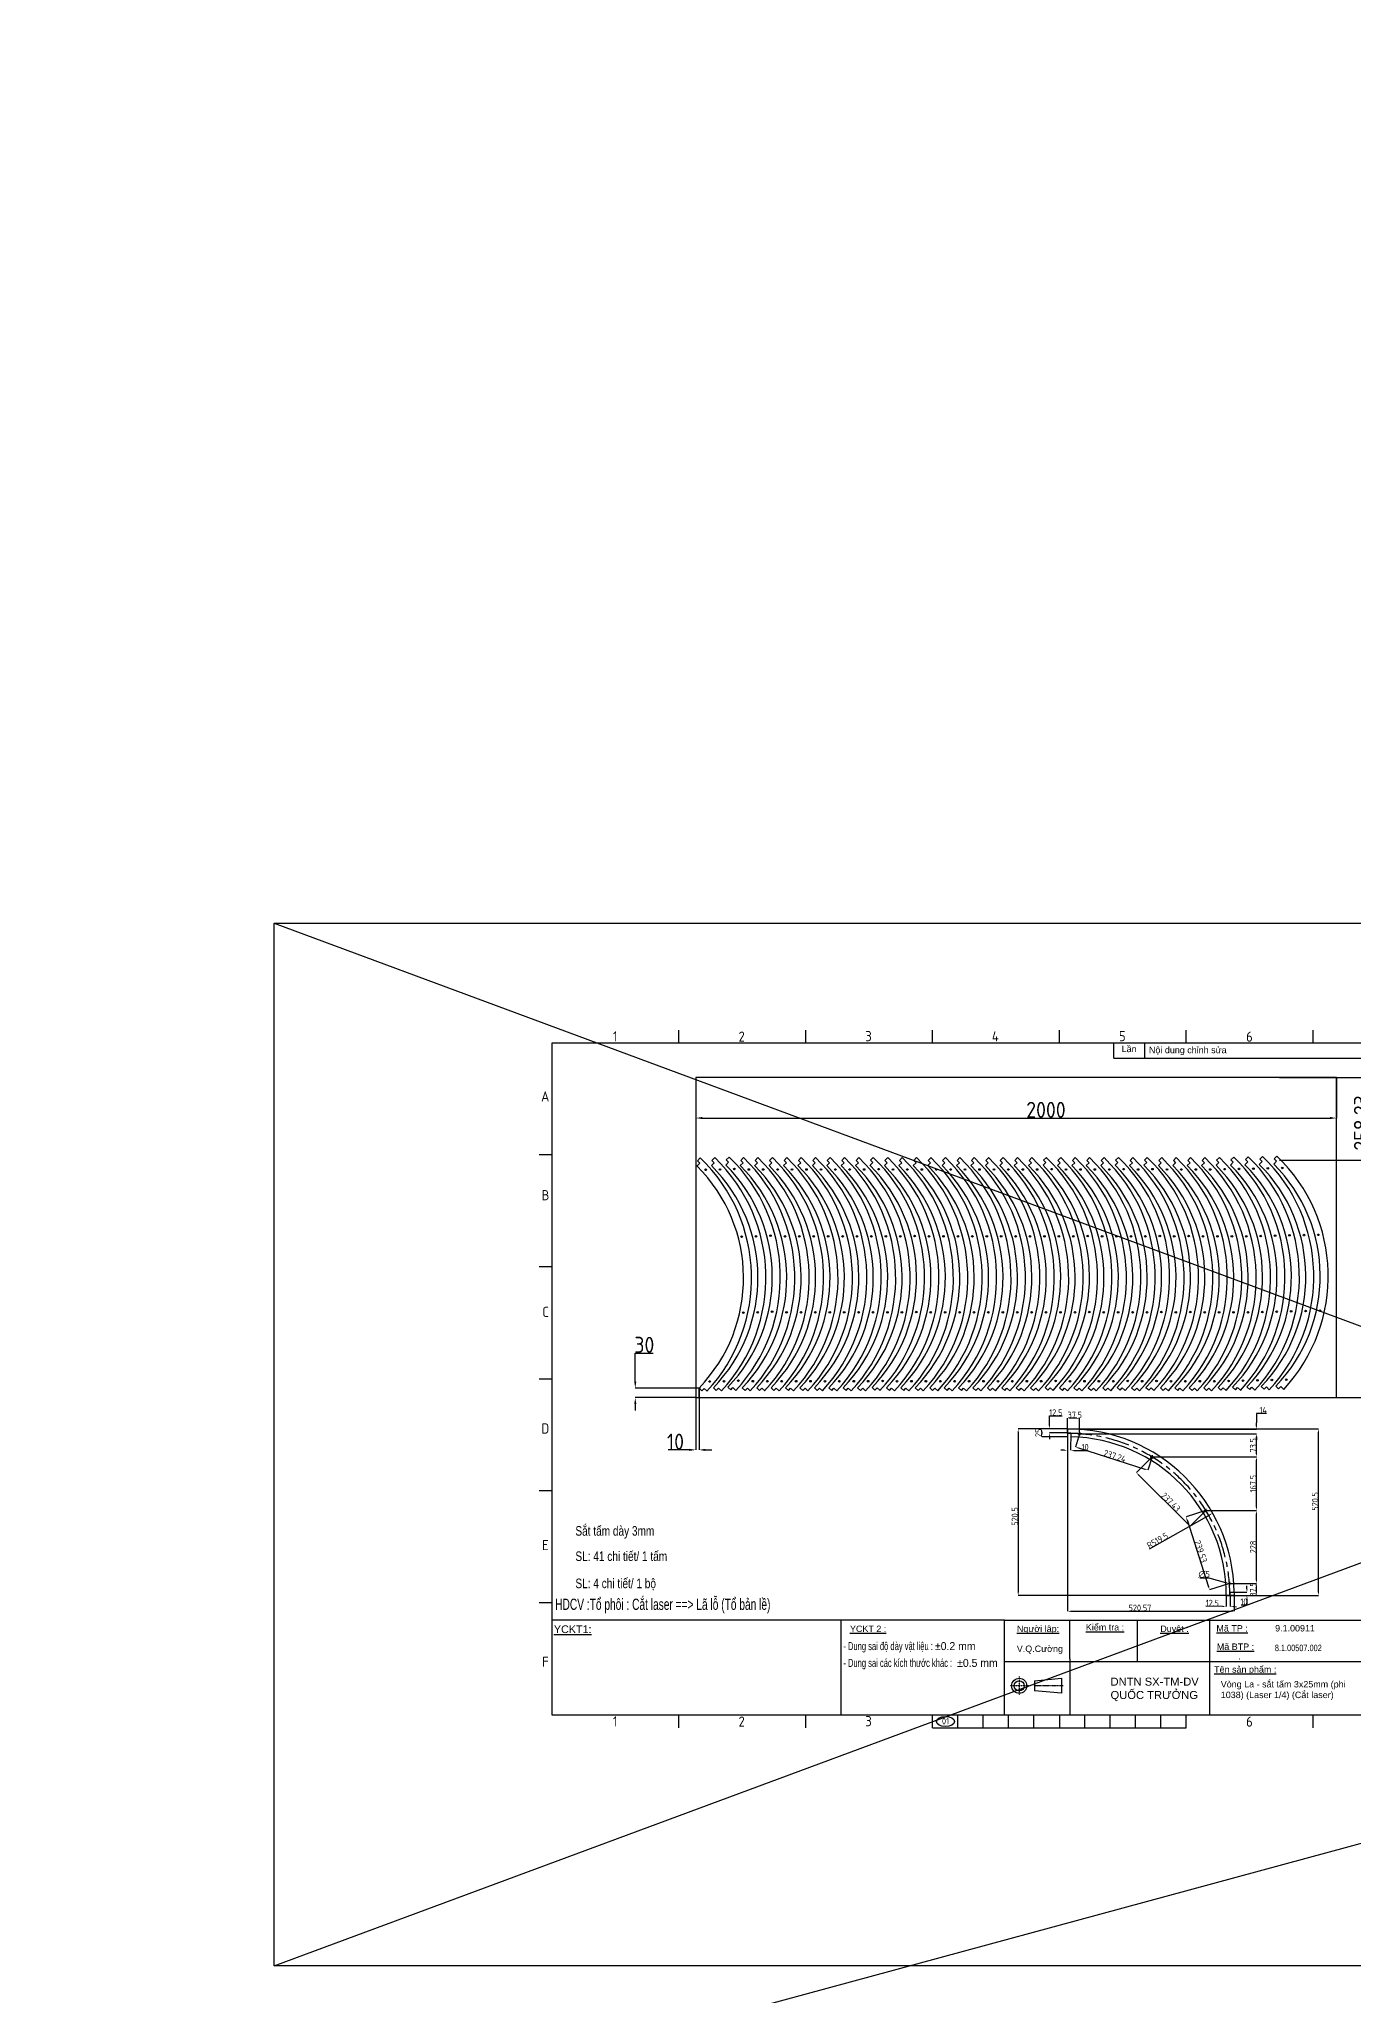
# Model space of a CAD drawing. Header units: millimetres. Extents: x -205945 to -46279, y 28253 to 108078.
# Drawn here: x -126208 to -122104, y 31522 to 37634 of the extents above; entities that cross this region are included whole.
import ezdxf

# ---------------------------------------------------------------- set-up
doc = ezdxf.new("R2010")
doc.units = ezdxf.units.MM
doc.header["$PDMODE"] = 2
for name, pattern in [('CENTER', [2, 1.25, -0.25, 0.25, -0.25]), ('CENTERX2', [4, 2.5, -0.5, 0.5, -0.5]), ('CONTPVMNIL', [0])]:
    doc.linetypes.add(name, pattern=pattern)
doc.layers.get('0').update_dxf_attribs({"linetype": 'CONTPVMNIL'})
doc.layers.get('DEFPOINTS').update_dxf_attribs({"color": 6})
for name, color, linetype in [('CENTER', 1, 'CENTERX2'), ('FRAME050', 6, 'Continuous'), ('MAIN', 7, 'Continuous')]:
    doc.layers.add(name, color=color, linetype=linetype)
doc.styles.add('ISOCP', font='isocp')
doc.styles.add('SLDTEXTSTYLE3', font='TXT', dxfattribs={"width": 0.65, "bigfont": 'bigfont'})
doc.styles.get("Standard").update_dxf_attribs({"font": 'isocp.shx'})
doc.styles.add('style1', font='arial.ttf', dxfattribs={"width": 0.75})
doc.dimstyles.new('Dim20$0', dxfattribs={"dimtxt": 20, "dimasz": 10, "dimexe": 0, "dimexo": 0, "dimgap": 0.6, "dimtad": 1, "dimtoh": 1, "dimdsep": 46, "dimtxsty": 'ISOCP', "dimcen": 0, "dimclrd": 3, "dimclre": 3, "dimclrt": 7, "dimadec": 3, "dimazin": 2, "dimtp": 0.05, "dimtm": 0.05, "dimtfac": 0.7, "dimtofl": 0, "dimtmove": 0, "dimatfit": 3, "dimfxl": 0, "dimtolj": 1, "dimarcsym": 0})
doc.dimstyles.new('Dim20$3', dxfattribs={"dimtxt": 20, "dimasz": 10, "dimexe": 0, "dimexo": 0, "dimgap": 0.6, "dimtad": 1, "dimtoh": 1, "dimdsep": 46, "dimtxsty": 'ISOCP', "dimcen": 0, "dimclrd": 3, "dimclre": 3, "dimclrt": 7, "dimadec": 3, "dimazin": 2, "dimtp": 0.05, "dimtm": 0.05, "dimtfac": 0.7, "dimtofl": 0, "dimtmove": 0, "dimatfit": 3, "dimfxl": 0, "dimtolj": 1, "dimarcsym": 0})
doc.dimstyles.new('Dim20$4', dxfattribs={"dimtxt": 20, "dimasz": 10, "dimexe": 0, "dimexo": 0, "dimgap": 0.6, "dimtad": 1, "dimtoh": 1, "dimdsep": 46, "dimtxsty": 'ISOCP', "dimcen": 0, "dimclrd": 3, "dimclre": 3, "dimclrt": 7, "dimadec": 3, "dimazin": 2, "dimtp": 0.05, "dimtm": 0.05, "dimtfac": 0.7, "dimtofl": 0, "dimtmove": 0, "dimatfit": 3, "dimfxl": 0, "dimtolj": 1, "dimarcsym": 0})

# ---------------------------------------------------------------- blocks, each defined once
blk = doc.blocks.new('ẢERHAEEH')
at = {"layer": 'FRAME050'}
for p, q in [((-261.36, 213.96), (-261.36, 217.92)), ((-221.76, 213.96), (-221.76, 217.92)), ((-182.16, 213.96), (-182.16, 217.92)), ((-142.56, 213.96), (-142.56, 217.92)), ((-102.96, 213.96), (-102.96, 217.92)), ((-63.36, 213.96), (-63.36, 217.92)), ((-23.76, 213.96), (-23.76, 217.92)), ((-300.96, 178.96), (-304.92, 178.96)), ((0, 178.96), (-3.96, 178.96)), ((-300.96, 143.96), (-304.92, 143.96)), ((0, 143.96), (-3.96, 143.96)), ((-304.92, 108.96), (-300.96, 108.96)), ((-3.96, 108.96), (0, 108.96)), ((-300.96, 73.96), (-304.92, 73.96)), ((0, 73.96), (-3.96, 73.96)), ((-300.96, 38.96), (-304.92, 38.96)), ((0, 38.96), (-3.96, 38.96)), ((-261.36, 0), (-261.36, 3.96)), ((-221.76, 0), (-221.76, 3.96)), ((-182.16, 0), (-182.16, 3.96)), ((-182.16, 0), (-102.96, 0)), ((-174.24, 0), (-174.24, 3.96)), ((-166.32, 0), (-166.32, 3.96)), ((-158.4, 0), (-158.4, 3.96)), ((-150.48, 0), (-150.48, 3.96)), ((-142.56, 3.96), (-142.56, 0)), ((-134.64, 0), (-134.64, 3.96)), ((-126.72, 0), (-126.72, 3.96)), ((-118.8, 0), (-118.8, 3.96)), ((-110.88, 0), (-110.88, 3.96)), ((-102.96, 0), (-102.96, 3.96)), ((-63.36, 0), (-63.36, 3.96)), ((-23.76, 0), (-23.76, 3.96))]:
    blk.add_line(p, q, dxfattribs=at)
at = {"layer": 'MAIN', "color": 7, "linetype": 'Continuous'}
blk.add_lwpolyline([(-300.96, 213.96), (-3.96, 213.96), (-3.96, 3.96), (-300.96, 3.96)], close=True, dxfattribs=at)
at = {"layer": 'FRAME050', "style": 'ISOCP'}
for s, p in [('1', (-281.95, 214.36)), ('2', (-242.72, 214.28)), ('3', (-203.13, 214.42)), ('4', (-163.63, 214.36)), ('5', (-123.93, 214.42)), ('6', (-84.25, 214.28)), ('7', (-44.67, 214.36)), ('8', (-9.03, 214.36)), ('A', (-3.41, 201.17)), ('A', (-304.37, 195.59)), ('B', (-304.21, 164.74)), ('B', (-3.25, 164.74)), ('C', (-303.97, 128.3)), ('C', (-3.01, 128.3)), ('D', (-304.3, 91.87)), ('D', (-3.34, 91.87)), ('E', (-304.05, 55.44)), ('E', (-3.09, 55.44)), ('F', (-304.05, 19.01)), ('1', (-281.95, 0.4)), ('2', (-242.72, 0.32)), ('3', (-203.13, 0.46)), ('6', (-84.25, 0.32)), ('7', (-44.67, 0.4)), ('8', (-9.03, 0.4))]:
    blk.add_text(s, height=3.17, dxfattribs=at).set_placement(p)
blk = doc.blocks.new('*D309')
at = {"color": 3, "lineweight": -2, "ltscale": 30, "transparency": 16777216}
for p, q in [((-124158, 33390.3), (-124158, 33227.1)), ((-124148, 33417.9), (-124148, 33227.1)), ((-124178, 33227.1), (-124244.6, 33227.1)), ((-124128, 33227.1), (-124108, 33227.1))]:
    blk.add_line(p, q, dxfattribs=at)
at = {"color": 3, "ltscale": 30, "transparency": 16777216}
for points in [[(-124178, 33230.4), (-124178, 33223.7), (-124158, 33227.1)], [(-124128, 33230.4), (-124128, 33223.7), (-124148, 33227.1)]]:
    blk.add_solid(points, dxfattribs=at)
at = {"layer": 'DEFPOINTS', "color": 0, "ltscale": 30, "transparency": 16777216}
for p in [(-124158, 33390.3), (-124148, 33417.9), (-124148, 33227.1)]:
    blk.add_point(p, dxfattribs=at)
at = {"color": 7, "ltscale": 30, "transparency": 16777216, "insert": (-124221.5, 33252.7), "char_height": 50, "attachment_point": 5, "style": 'ISOCP'}
blk.add_mtext('\\A1;10', dxfattribs=at)
blk = doc.blocks.new('*D310')
at = {"color": 3, "lineweight": -2, "ltscale": 30, "transparency": 16777216}
for p, q in [((-124347, 33440.3), (-124347, 33529.6)), ((-124347, 33529.6), (-124291.3, 33529.6)), ((-124148, 33420.3), (-124347, 33420.3)), ((-124158, 33390.3), (-124347, 33390.3)), ((-124347, 33370.3), (-124347, 33350.3))]:
    blk.add_line(p, q, dxfattribs=at)
at = {"color": 3, "ltscale": 30, "transparency": 16777216}
for points in [[(-124350.3, 33440.3), (-124343.6, 33440.3), (-124347, 33420.3)], [(-124350.3, 33370.3), (-124343.6, 33370.3), (-124347, 33390.3)]]:
    blk.add_solid(points, dxfattribs=at)
at = {"layer": 'DEFPOINTS', "color": 0, "ltscale": 30, "transparency": 16777216}
for p in [(-124347, 33390.3), (-124158, 33390.3), (-124148, 33420.3)]:
    blk.add_point(p, dxfattribs=at)
at = {"color": 7, "ltscale": 30, "transparency": 16777216, "insert": (-124318.8, 33555.2), "char_height": 50, "attachment_point": 5, "style": 'ISOCP'}
blk.add_mtext('\\A1;30', dxfattribs=at)
blk = doc.blocks.new('*D311')
at = {"color": 3, "lineweight": -2, "ltscale": 30, "transparency": 16777216}
for p, q in [((-122158, 34390.3), (-121948.6, 34390.3)), ((-121948.6, 34370.3), (-121948.6, 33410.3)), ((-122158, 33390.3), (-121948.6, 33390.3))]:
    blk.add_line(p, q, dxfattribs=at)
at = {"color": 3, "ltscale": 30, "transparency": 16777216}
for points in [[(-121951.9, 34370.3), (-121945.3, 34370.3), (-121948.6, 34390.3)], [(-121951.9, 33410.3), (-121945.3, 33410.3), (-121948.6, 33390.3)]]:
    blk.add_solid(points, dxfattribs=at)
at = {"layer": 'DEFPOINTS', "color": 0, "ltscale": 30, "transparency": 16777216}
for p in [(-122158, 34390.3), (-122158, 33390.3), (-121948.6, 33390.3)]:
    blk.add_point(p, dxfattribs=at)
at = {"color": 7, "ltscale": 30, "transparency": 16777216, "insert": (-121974.2, 33872.9), "char_height": 50, "attachment_point": 5, "rotation": 90, "style": 'ISOCP'}
blk.add_mtext('\\A1;1000', dxfattribs=at)
blk = doc.blocks.new('*D312')
at = {"color": 3, "lineweight": -2, "ltscale": 30, "transparency": 16777216}
for p, q in [((-124158, 34390.3), (-124158, 34263.5)), ((-122158, 34390.3), (-122158, 34263.5)), ((-124138, 34263.5), (-122178, 34263.5))]:
    blk.add_line(p, q, dxfattribs=at)
at = {"color": 3, "ltscale": 30, "transparency": 16777216}
for points in [[(-124138, 34266.9), (-124138, 34260.2), (-124158, 34263.5)], [(-122178, 34266.9), (-122178, 34260.2), (-122158, 34263.5)]]:
    blk.add_solid(points, dxfattribs=at)
at = {"layer": 'DEFPOINTS', "color": 0, "ltscale": 30, "transparency": 16777216}
for p in [(-124158, 34390.3), (-122158, 34390.3), (-122158, 34263.5)]:
    blk.add_point(p, dxfattribs=at)
at = {"color": 7, "ltscale": 30, "transparency": 16777216, "insert": (-123064.8, 34289.1), "char_height": 50, "attachment_point": 5, "style": 'ISOCP'}
blk.add_mtext('\\A1;2000', dxfattribs=at)
blk = doc.blocks.new('*D308')
at = {"color": 3, "lineweight": -2, "ltscale": 30, "transparency": 16777216}
for p, q in [((-122335.5, 34390.3), (-122052.7, 34390.3)), ((-122052.7, 34152), (-122052.7, 34370.3)), ((-122335.5, 34132), (-122052.7, 34132))]:
    blk.add_line(p, q, dxfattribs=at)
at = {"color": 3, "ltscale": 30, "transparency": 16777216}
for points in [[(-122056, 34370.3), (-122049.4, 34370.3), (-122052.7, 34390.3)], [(-122056, 34152), (-122049.4, 34152), (-122052.7, 34132)]]:
    blk.add_solid(points, dxfattribs=at)
at = {"layer": 'DEFPOINTS', "color": 0, "ltscale": 30, "transparency": 16777216}
for p in [(-122335.5, 34390.3, 0), (-122052.7, 34390.3), (-122335.5, 34132, 0)]:
    blk.add_point(p, dxfattribs=at)
at = {"color": 7, "ltscale": 30, "transparency": 16777216, "insert": (-122078.3, 34248.3), "char_height": 50, "attachment_point": 5, "rotation": 90, "style": 'ISOCP'}
blk.add_mtext('\\A1;258.23', dxfattribs=at)
blk = doc.blocks.new('*D305')
at = {"color": 3, "lineweight": -2, "ltscale": 30, "transparency": 16777216}
for p, q in [((-122997.2, 33292.7), (-122214.1, 33292.7)), ((-122214.1, 32782.2), (-122214.1, 33282.7)), ((-122476.7, 32772.2), (-122214.1, 32772.2))]:
    blk.add_line(p, q, dxfattribs=at)
at = {"color": 3, "ltscale": 30, "transparency": 16777216}
for points in [[(-122215.8, 33282.7), (-122212.5, 33282.7), (-122214.1, 33292.7)], [(-122215.8, 32782.2), (-122212.5, 32782.2), (-122214.1, 32772.2)]]:
    blk.add_solid(points, dxfattribs=at)
at = {"layer": 'DEFPOINTS', "color": 0, "ltscale": 30, "transparency": 16777216}
for p in [(-122997.2, 33292.7), (-122214.1, 33292.7), (-122476.7, 32772.2)]:
    blk.add_point(p, dxfattribs=at)
at = {"color": 7, "ltscale": 30, "transparency": 16777216, "insert": (-122224.7, 33066.2), "char_height": 20, "attachment_point": 5, "rotation": 90, "style": 'ISOCP'}
blk.add_mtext('\\A1;520.5', dxfattribs=at)
blk = doc.blocks.new('*D306')
at = {"color": 3, "lineweight": -2, "ltscale": 30, "transparency": 16777216}
for p, q in [((-122996.7, 33292.7), (-123151.5, 33292.7)), ((-123151.5, 33282.7), (-123151.5, 32782.2)), ((-122476.7, 32772.2), (-123151.5, 32772.2))]:
    blk.add_line(p, q, dxfattribs=at)
at = {"color": 3, "ltscale": 30, "transparency": 16777216}
for points in [[(-123153.2, 33282.7), (-123149.9, 33282.7), (-123151.5, 33292.7)], [(-123153.2, 32782.2), (-123149.9, 32782.2), (-123151.5, 32772.2)]]:
    blk.add_solid(points, dxfattribs=at)
at = {"layer": 'DEFPOINTS', "color": 0, "ltscale": 30, "transparency": 16777216}
for p in [(-122996.7, 33292.7), (-123151.5, 32772.2), (-122476.7, 32772.2)]:
    blk.add_point(p, dxfattribs=at)
at = {"color": 7, "ltscale": 30, "transparency": 16777216, "insert": (-123162.2, 33019.1), "char_height": 20, "attachment_point": 5, "rotation": 90, "style": 'ISOCP'}
blk.add_mtext('\\A1;520.5', dxfattribs=at)
blk = doc.blocks.new('*D307')
at = {"color": 3, "lineweight": -2, "ltscale": 30, "transparency": 16777216}
for p, q in [((-122492.1, 32809.7), (-122407.4, 32809.7)), ((-122490.7, 32772.2), (-122407.4, 32772.2)), ((-122407.4, 32782.2), (-122407.4, 32799.7))]:
    blk.add_line(p, q, dxfattribs=at)
at = {"color": 3, "ltscale": 30, "transparency": 16777216}
for points in [[(-122409, 32799.7), (-122405.7, 32799.7), (-122407.4, 32809.7)], [(-122409, 32782.2), (-122405.7, 32782.2), (-122407.4, 32772.2)]]:
    blk.add_solid(points, dxfattribs=at)
at = {"layer": 'DEFPOINTS', "color": 0, "ltscale": 30, "transparency": 16777216}
for p in [(-122492.1, 32809.7), (-122490.7, 32772.2), (-122407.4, 32809.7)]:
    blk.add_point(p, dxfattribs=at)
at = {"color": 7, "ltscale": 30, "transparency": 16777216, "insert": (-122418, 32790.9), "char_height": 20, "attachment_point": 5, "rotation": 90, "style": 'ISOCP'}
blk.add_mtext('\\A1;37.5', dxfattribs=at)
blk = doc.blocks.new('*D290')
at = {"color": 3, "lineweight": -2, "ltscale": 30, "transparency": 16777216}
for p, q in [((-122565.5, 33037.7), (-122407.4, 33037.7)), ((-122407.4, 32819.7), (-122407.4, 33027.7)), ((-122492.1, 32809.7), (-122407.4, 32809.7))]:
    blk.add_line(p, q, dxfattribs=at)
at = {"color": 3, "ltscale": 30, "transparency": 16777216}
for points in [[(-122409, 33027.7), (-122405.7, 33027.7), (-122407.4, 33037.7)], [(-122409, 32819.7), (-122405.7, 32819.7), (-122407.4, 32809.7)]]:
    blk.add_solid(points, dxfattribs=at)
at = {"layer": 'DEFPOINTS', "color": 0, "ltscale": 30, "transparency": 16777216}
for p in [(-122565.5, 33037.7), (-122407.4, 33037.7), (-122492.1, 32809.7)]:
    blk.add_point(p, dxfattribs=at)
at = {"color": 7, "ltscale": 30, "transparency": 16777216, "insert": (-122418, 32923.7), "char_height": 20, "attachment_point": 5, "rotation": 90, "style": 'ISOCP'}
blk.add_mtext('\\A1;228', dxfattribs=at)
blk = doc.blocks.new('*D291')
at = {"color": 3, "lineweight": -2, "ltscale": 30, "transparency": 16777216}
for p, q in [((-122733.7, 33205.2), (-122407.4, 33205.2)), ((-122407.4, 33047.7), (-122407.4, 33195.2)), ((-122565.5, 33037.7), (-122407.4, 33037.7))]:
    blk.add_line(p, q, dxfattribs=at)
at = {"color": 3, "ltscale": 30, "transparency": 16777216}
for points in [[(-122409, 33195.2), (-122405.7, 33195.2), (-122407.4, 33205.2)], [(-122409, 33047.7), (-122405.7, 33047.7), (-122407.4, 33037.7)]]:
    blk.add_solid(points, dxfattribs=at)
at = {"layer": 'DEFPOINTS', "color": 0, "ltscale": 30, "transparency": 16777216}
for p in [(-122733.7, 33205.2), (-122407.4, 33205.2), (-122565.5, 33037.7)]:
    blk.add_point(p, dxfattribs=at)
at = {"color": 7, "ltscale": 30, "transparency": 16777216, "insert": (-122418, 33121.4), "char_height": 20, "attachment_point": 5, "rotation": 90, "style": 'ISOCP'}
blk.add_mtext('\\A1;167.5', dxfattribs=at)
blk = doc.blocks.new('*D292')
at = {"color": 3, "lineweight": -2, "ltscale": 30, "transparency": 16777216}
for p, q in [((-122959.7, 33277.3), (-122407.4, 33277.3)), ((-122407.4, 33215.2), (-122407.4, 33267.3)), ((-122733.7, 33205.2), (-122407.4, 33205.2))]:
    blk.add_line(p, q, dxfattribs=at)
at = {"color": 3, "ltscale": 30, "transparency": 16777216}
for points in [[(-122409, 33267.3), (-122405.7, 33267.3), (-122407.4, 33277.3)], [(-122409, 33215.2), (-122405.7, 33215.2), (-122407.4, 33205.2)]]:
    blk.add_solid(points, dxfattribs=at)
at = {"layer": 'DEFPOINTS', "color": 0, "ltscale": 30, "transparency": 16777216}
for p in [(-122959.7, 33277.3), (-122407.4, 33277.3), (-122733.7, 33205.2)]:
    blk.add_point(p, dxfattribs=at)
at = {"color": 7, "ltscale": 30, "transparency": 16777216, "insert": (-122418, 33241.3), "char_height": 20, "attachment_point": 5, "rotation": 90, "style": 'ISOCP'}
blk.add_mtext('\\A1;73.5', dxfattribs=at)
blk = doc.blocks.new('*D293')
at = {"color": 3, "lineweight": -2, "ltscale": 30, "transparency": 16777216}
for p, q in [((-122997.2, 33278.7), (-122997.2, 33325.7)), ((-122969.7, 33325.7), (-122987.2, 33325.7)), ((-122959.7, 33277.3), (-122959.7, 33325.7))]:
    blk.add_line(p, q, dxfattribs=at)
at = {"color": 3, "ltscale": 30, "transparency": 16777216}
for points in [[(-122987.2, 33327.3), (-122987.2, 33324), (-122997.2, 33325.7)], [(-122969.7, 33327.3), (-122969.7, 33324), (-122959.7, 33325.7)]]:
    blk.add_solid(points, dxfattribs=at)
at = {"layer": 'DEFPOINTS', "color": 0, "ltscale": 30, "transparency": 16777216}
for p in [(-122997.2, 33325.7), (-122997.2, 33278.7), (-122959.7, 33277.3)]:
    blk.add_point(p, dxfattribs=at)
at = {"color": 7, "ltscale": 30, "transparency": 16777216, "insert": (-122974.8, 33336.3), "char_height": 20, "attachment_point": 5, "style": 'ISOCP'}
blk.add_mtext('\\A1;37.5', dxfattribs=at)
blk = doc.blocks.new('*D294')
at = {"color": 3, "lineweight": -2, "ltscale": 30, "transparency": 16777216}
for p, q in [((-122997.2, 33292.7), (-123077.7, 33292.7)), ((-123077.7, 33282.7), (-123077.7, 33277.7)), ((-122997.2, 33267.7), (-123077.7, 33267.7))]:
    blk.add_line(p, q, dxfattribs=at)
at = {"color": 3, "ltscale": 30, "transparency": 16777216}
for points in [[(-123079.4, 33282.7), (-123076, 33282.7), (-123077.7, 33292.7)], [(-123079.4, 33277.7), (-123076, 33277.7), (-123077.7, 33267.7)]]:
    blk.add_solid(points, dxfattribs=at)
at = {"layer": 'DEFPOINTS', "color": 0, "ltscale": 30, "transparency": 16777216}
for p in [(-123077.7, 33267.7), (-122997.2, 33292.7), (-122997.2, 33267.7)]:
    blk.add_point(p, dxfattribs=at)
at = {"color": 7, "ltscale": 30, "transparency": 16777216, "insert": (-123088.3, 33280.2), "char_height": 20, "attachment_point": 5, "rotation": 90, "style": 'ISOCP'}
blk.add_mtext('\\A1;25', dxfattribs=at)
blk = doc.blocks.new('*D295')
at = {"color": 3, "lineweight": -2, "ltscale": 30, "transparency": 16777216}
blk.add_line((-122741.9, 32917.5), (-122553.1, 33024.5), dxfattribs=at)
at = {"color": 3, "ltscale": 30, "transparency": 16777216}
blk.add_solid([(-122553.9, 33026), (-122552.2, 33023.1), (-122544.4, 33029.5)], dxfattribs=at)
at = {"layer": 'DEFPOINTS', "color": 0, "ltscale": 30, "transparency": 16777216}
for p in [(-122544.4, 33029.5), (-122996.2, 32773.2)]:
    blk.add_point(p, dxfattribs=at)
at = {"color": 7, "ltscale": 30, "transparency": 16777216, "insert": (-122716.6, 32944), "char_height": 20, "attachment_point": 5, "rotation": 29.56442, "style": 'ISOCP'}
blk.add_mtext('\\A1;R519.5', dxfattribs=at)
blk = doc.blocks.new('*D296')
at = {"color": 3, "lineweight": -2, "ltscale": 30, "transparency": 16777216}
for p, q in [((-122376, 33340.4), (-122407.2, 33340.4)), ((-122407.2, 33340.4), (-122407.2, 33311.4)), ((-122407.2, 33301.4), (-122407.2, 33311.4)), ((-122959.7, 33291.4), (-122407.2, 33291.4)), ((-122959.7, 33277.3), (-122407.2, 33277.3)), ((-122407.2, 33267.3), (-122407.2, 33257.3))]:
    blk.add_line(p, q, dxfattribs=at)
at = {"color": 3, "ltscale": 30, "transparency": 16777216}
for points in [[(-122408.9, 33301.4), (-122405.6, 33301.4), (-122407.2, 33291.4)], [(-122408.9, 33267.3), (-122405.6, 33267.3), (-122407.2, 33277.3)]]:
    blk.add_solid(points, dxfattribs=at)
at = {"layer": 'DEFPOINTS', "color": 0, "ltscale": 30, "transparency": 16777216}
for p in [(-122959.7, 33291.4), (-122959.7, 33277.3), (-122407.2, 33291.4)]:
    blk.add_point(p, dxfattribs=at)
at = {"color": 7, "ltscale": 30, "transparency": 16777216, "insert": (-122386.6, 33351), "char_height": 20, "attachment_point": 5, "style": 'ISOCP'}
blk.add_mtext('\\A1;14', dxfattribs=at)
blk = doc.blocks.new('*D297')
at = {"color": 3, "lineweight": -2, "ltscale": 30, "transparency": 16777216}
for p, q in [((-122584.3, 32827.7), (-122556.4, 32827.7)), ((-122556.4, 32827.7), (-122504.1, 32813))]:
    blk.add_line(p, q, dxfattribs=at)
at = {"color": 3, "ltscale": 30, "transparency": 16777216}
blk.add_solid([(-122503.6, 32814.6), (-122504.5, 32811.4), (-122494.5, 32810.3)], dxfattribs=at)
at = {"layer": 'DEFPOINTS', "color": 0, "ltscale": 30, "transparency": 16777216}
for p in [(-122494.5, 32810.3), (-122489.6, 32809)]:
    blk.add_point(p, dxfattribs=at)
at = {"color": 7, "ltscale": 30, "transparency": 16777216, "insert": (-122570.9, 32838.3), "char_height": 20, "attachment_point": 5, "style": 'ISOCP'}
blk.add_mtext('\\A1;∅5', dxfattribs=at)
blk = doc.blocks.new('*D298')
at = {"color": 3, "lineweight": -2, "ltscale": 30, "transparency": 16777216}
for p, q in [((-122997.2, 33278.7), (-122997.9, 33225.8)), ((-122987.2, 33280.2), (-122987.9, 33225.7)), ((-123007.9, 33226), (-123017.9, 33226.1)), ((-122977.9, 33225.6), (-122933.1, 33225))]:
    blk.add_line(p, q, dxfattribs=at)
at = {"color": 3, "ltscale": 30, "transparency": 16777216}
for points in [[(-123007.9, 33227.6), (-123007.9, 33224.3), (-122997.9, 33225.8)], [(-122977.9, 33227.2), (-122977.9, 33223.9), (-122987.9, 33225.7)]]:
    blk.add_solid(points, dxfattribs=at)
at = {"layer": 'DEFPOINTS', "color": 0, "ltscale": 30, "transparency": 16777216}
for p in [(-122997.2, 33278.7), (-122987.2, 33280.2), (-122997.9, 33225.8)]:
    blk.add_point(p, dxfattribs=at)
at = {"color": 7, "ltscale": 30, "transparency": 16777216, "insert": (-122942.6, 33235.7), "char_height": 20, "attachment_point": 5, "rotation": 359.25226, "style": 'ISOCP'}
blk.add_mtext('\\A1;10', dxfattribs=at)
blk = doc.blocks.new('*D299')
at = {"color": 3, "lineweight": -2, "ltscale": 30, "transparency": 16777216}
for p, q in [((-122501.7, 32772.2), (-122502.2, 32737.7)), ((-122489.2, 32772), (-122489.7, 32737.5)), ((-122512.2, 32737.8), (-122565.5, 32738.5)), ((-122479.7, 32737.4), (-122469.7, 32737.3))]:
    blk.add_line(p, q, dxfattribs=at)
at = {"color": 3, "ltscale": 30, "transparency": 16777216}
for points in [[(-122512.2, 32739.5), (-122512.2, 32736.1), (-122502.2, 32737.7)], [(-122479.7, 32739.1), (-122479.7, 32735.7), (-122489.7, 32737.5)]]:
    blk.add_solid(points, dxfattribs=at)
at = {"layer": 'DEFPOINTS', "color": 0, "ltscale": 30, "transparency": 16777216}
for p in [(-122501.7, 32772.2), (-122489.2, 32772), (-122489.7, 32737.5)]:
    blk.add_point(p, dxfattribs=at)
at = {"color": 7, "ltscale": 30, "transparency": 16777216, "insert": (-122545.3, 32748.8), "char_height": 20, "attachment_point": 5, "rotation": 359.25226, "style": 'ISOCP'}
blk.add_mtext('\\A1;12.5', dxfattribs=at)
blk = doc.blocks.new('*D300')
at = {"color": 3, "lineweight": -2, "ltscale": 30, "transparency": 16777216}
for p, q in [((-122489.2, 32782.2), (-122437.2, 32782.2)), ((-122489.2, 32772.2), (-122437.2, 32772.2)), ((-122437.2, 32792.2), (-122437.2, 32802.2)), ((-122437.2, 32762.2), (-122437.2, 32742.2)), ((-122437.2, 32742.2), (-122455.8, 32742.2))]:
    blk.add_line(p, q, dxfattribs=at)
at = {"color": 3, "ltscale": 30, "transparency": 16777216}
for points in [[(-122438.9, 32792.2), (-122435.5, 32792.2), (-122437.2, 32782.2)], [(-122438.9, 32762.2), (-122435.5, 32762.2), (-122437.2, 32772.2)]]:
    blk.add_solid(points, dxfattribs=at)
at = {"layer": 'DEFPOINTS', "color": 0, "ltscale": 30, "transparency": 16777216}
for p in [(-122489.2, 32782.2, 0), (-122489.2, 32772.2, 0), (-122437.2, 32772.2)]:
    blk.add_point(p, dxfattribs=at)
at = {"color": 7, "ltscale": 30, "transparency": 16777216, "insert": (-122446.8, 32752.8), "char_height": 20, "attachment_point": 5, "style": 'ISOCP'}
blk.add_mtext('\\A1;10', dxfattribs=at)
blk = doc.blocks.new('*D289')
at = {"color": 3, "lineweight": -2, "ltscale": 30, "transparency": 16777216}
for p, q in [((-123054, 33302.7), (-123054, 33333.1)), ((-123054, 33333.1), (-123014.5, 33333.1)), ((-122998.4, 33292.7), (-123054, 33292.7)), ((-122997.2, 33280.2), (-123054, 33280.2)), ((-123054, 33270.2), (-123054, 33260.2))]:
    blk.add_line(p, q, dxfattribs=at)
at = {"color": 3, "ltscale": 30, "transparency": 16777216}
for points in [[(-123055.6, 33302.7), (-123052.3, 33302.7), (-123054, 33292.7)], [(-123055.6, 33270.2), (-123052.3, 33270.2), (-123054, 33280.2)]]:
    blk.add_solid(points, dxfattribs=at)
at = {"layer": 'DEFPOINTS', "color": 0, "ltscale": 30, "transparency": 16777216}
for p in [(-123054, 33280.2), (-122998.4, 33292.7), (-122997.2, 33280.2)]:
    blk.add_point(p, dxfattribs=at)
at = {"color": 7, "ltscale": 30, "transparency": 16777216, "insert": (-123034, 33343.7), "char_height": 20, "attachment_point": 5, "style": 'ISOCP'}
blk.add_mtext('\\A1;12.5', dxfattribs=at)
blk = doc.blocks.new('525')
at = {"ltscale": 30}
for p, q in [((-105803, 44059.7, 0), (-105794.2, 44068.7, 0)), ((-105792.7, 44084.6, 0), (-105801.4, 44075.6, 0)), ((-105801.4, 44075.6, 0), (-105794.2, 44068.7, 0)), ((-105796.7, 43366, 0), (-105792.5, 43361.9, 0)), ((-105796.7, 43366, 0), (-105787.7, 43357.3, 0)), ((-105787.7, 43357.3, 0), (-105780.8, 43364.5, 0)), ((-105780.8, 43364.5, 0), (-105771.8, 43355.9, 0))]:
    blk.add_line(p, q, dxfattribs=at)
for centre in [(-105776.3, 44047.6, 0), (-105663.6, 43838.8, 0), (-105658.5, 43601.5, 0), (-105763.7, 43386.3, 0)]:
    blk.add_circle(centre, 2.5, dxfattribs=at)
for radius, start, end in [(519.5, 317.08521, 46.20277), (494.5, 315.97664, 45.06867)]:
    blk.add_arc((-106152.3, 43709.6, 0), radius, start, end, dxfattribs=at)
blk = doc.blocks.new('*D287')
at = {"color": 3, "lineweight": -2, "ltscale": 30, "transparency": 16777216}
for p, q in [((-122997.4, 33267.7), (-122997.4, 32722.9)), ((-122476.8, 32782.2), (-122476.8, 32722.9)), ((-122987.4, 32722.9), (-122486.8, 32722.9))]:
    blk.add_line(p, q, dxfattribs=at)
at = {"color": 3, "ltscale": 30, "transparency": 16777216}
for points in [[(-122987.4, 32724.6), (-122987.4, 32721.2), (-122997.4, 32722.9)], [(-122486.8, 32724.6), (-122486.8, 32721.2), (-122476.8, 32722.9)]]:
    blk.add_solid(points, dxfattribs=at)
at = {"layer": 'DEFPOINTS', "color": 0, "ltscale": 30, "transparency": 16777216}
for p in [(-122997.4, 33267.7), (-122476.8, 32782.2), (-122476.8, 32722.9)]:
    blk.add_point(p, dxfattribs=at)
at = {"color": 7, "ltscale": 30, "transparency": 16777216, "insert": (-122771.4, 32733.5), "char_height": 20, "attachment_point": 5, "style": 'ISOCP'}
blk.add_mtext('\\A1;520.57', dxfattribs=at)
blk = doc.blocks.new('*D288')
at = {"color": 3, "lineweight": -2, "ltscale": 30, "transparency": 16777216}
for p, q in [((-122959.7, 33277.3), (-122972.9, 33236)), ((-122963.4, 33233), (-122756.5, 33166.9)), ((-122733.7, 33205.2), (-122746.9, 33163.8))]:
    blk.add_line(p, q, dxfattribs=at)
at = {"color": 3, "ltscale": 30, "transparency": 16777216}
for points in [[(-122962.9, 33234.6), (-122963.9, 33231.4), (-122972.9, 33236)], [(-122756, 33168.5), (-122757, 33165.3), (-122746.9, 33163.8)]]:
    blk.add_solid(points, dxfattribs=at)
at = {"layer": 'DEFPOINTS', "color": 0, "ltscale": 30, "transparency": 16777216}
for p in [(-122959.7, 33277.3), (-122733.7, 33205.2), (-122746.9, 33163.8)]:
    blk.add_point(p, dxfattribs=at)
at = {"color": 7, "ltscale": 30, "transparency": 16777216, "insert": (-122849.8, 33207.8), "char_height": 20, "attachment_point": 5, "rotation": 342.28716, "style": 'ISOCP'}
blk.add_mtext('\\A1;237.24', dxfattribs=at)
blk = doc.blocks.new('*D285')
at = {"color": 3, "lineweight": -2, "ltscale": 30, "transparency": 16777216}
for p, q in [((-122733.7, 33205.2), (-122782.6, 33156)), ((-122775.5, 33149), (-122621.4, 32995.6)), ((-122565.5, 33037.7), (-122614.3, 32988.5))]:
    blk.add_line(p, q, dxfattribs=at)
at = {"color": 3, "ltscale": 30, "transparency": 16777216}
for points in [[(-122774.4, 33150.2), (-122776.7, 33147.8), (-122782.6, 33156)], [(-122620.3, 32996.8), (-122622.6, 32994.4), (-122614.3, 32988.5)]]:
    blk.add_solid(points, dxfattribs=at)
at = {"layer": 'DEFPOINTS', "color": 0, "ltscale": 30, "transparency": 16777216}
for p in [(-122733.7, 33205.2), (-122565.5, 33037.7), (-122614.3, 32988.5)]:
    blk.add_point(p, dxfattribs=at)
at = {"color": 7, "ltscale": 30, "transparency": 16777216, "insert": (-122675, 33063.9), "char_height": 20, "attachment_point": 5, "rotation": 315.13316, "style": 'ISOCP'}
blk.add_mtext('\\A1;237.43', dxfattribs=at)
blk = doc.blocks.new('*D286')
at = {"color": 3, "lineweight": -2, "ltscale": 30, "transparency": 16777216}
for p, q in [((-122565.5, 33037.7), (-122627.4, 33017.7)), ((-122624.3, 33008.2), (-122557, 32799.2)), ((-122492.1, 32809.7), (-122554, 32789.7))]:
    blk.add_line(p, q, dxfattribs=at)
at = {"color": 3, "ltscale": 30, "transparency": 16777216}
for points in [[(-122622.7, 33008.7), (-122625.9, 33007.7), (-122627.4, 33017.7)], [(-122555.5, 32799.8), (-122558.6, 32798.7), (-122554, 32789.7)]]:
    blk.add_solid(points, dxfattribs=at)
at = {"layer": 'DEFPOINTS', "color": 0, "ltscale": 30, "transparency": 16777216}
for p in [(-122565.5, 33037.7), (-122554, 32789.7), (-122492.1, 32809.7)]:
    blk.add_point(p, dxfattribs=at)
at = {"color": 7, "ltscale": 30, "transparency": 16777216, "insert": (-122581.5, 32909.7), "char_height": 20, "attachment_point": 5, "rotation": 287.84601, "style": 'ISOCP'}
blk.add_mtext('\\A1;239.53', dxfattribs=at)

msp = doc.modelspace()

# ---------------------------------------------------------------- linework, layer by layer
at = {"ltscale": 30}
for p, q in [((-135875.365, 28252.757), (-66788.624, 47014.308)), ((-125474.453, 34872.286), (-116697.821, 31615.447)), ((-125474.453, 31615.447), (-116697.821, 34872.286)), ((-124147.98, 33390.26, 0), (-124147.98, 33420.26, 0)), ((-122997.234, 33292.66), (-122997.234, 33280.16)), ((-122997.234, 33280.16), (-122987.214, 33280.16)), ((-122987.214, 33280.16), (-122987.214, 33267.579)), ((-122501.734, 32772.161), (-122495.834, 32772.161)), ((-122501.734, 32772.161), (-122489.234, 32772.161)), ((-122489.234, 32772.161), (-122489.234, 32782.161)), ((-122489.234, 32782.161), (-122476.812, 32782.161))]:
    msp.add_line(p, q, dxfattribs=at)
for p, q in [((-123194.659, 32694.82, 0), (-124607.011, 32694.82, 0)), ((-123705.134, 32694.82, 0), (-123705.134, 32398.891, 0)), ((-122779.607, 32694.82, 0), (-122779.607, 32565.794, 0)), ((-123194.659, 32565.794, 0), (-122553.098, 32565.794, 0)), ((-122990.705, 32573.997, 0), (-122990.705, 32398.891, 0)), ((-122461.973, 32573.997, 0), (-122460.691, 32573.997, 0))]:
    msp.add_line(p, q)
at = {"ltscale": 3}
msp.add_line((-122553.098, 32565.794, 0), (-122077.722, 32565.794, 0), dxfattribs=at)
at = {"ltscale": 30}
msp.add_lwpolyline([(-125474.453, 34872.286), (-116697.821, 34872.286), (-116697.821, 31615.447), (-125474.453, 31615.447)], close=True, dxfattribs=at)
at = {"ltscale": 30, "elevation": 0}
msp.add_lwpolyline([(-124157.98, 33390.26), (-122157.98, 33390.26), (-122157.98, 34390.26), (-124157.98, 34390.26)], close=True, dxfattribs=at)
at = {"ltscale": 30}
for centre in [(-122959.734, 33277.341), (-122733.739, 33205.161), (-122565.459, 33037.661), (-122492.054, 32809.661)]:
    msp.add_circle(centre, 2.5, dxfattribs=at)
for centre, radius, start, end in [((-122996.235, 32773.161), 519.5, 0.9927063, 90.1102715), ((-122996.234, 32773.161), 494.5, 359.8841354, 88.9571476)]:
    msp.add_arc(centre, radius, start, end, dxfattribs=at)
at = {"color": 1}
msp.add_ellipse((-123378.483, 32378.631, 0), major_axis=(-28.105, 0), ratio=0.55171628, dxfattribs=at)
at = {"layer": 'CENTER', "ltscale": 2}
for p, q in [((-122965.234, 33277.341), (-122954.234, 33277.341)), ((-122959.734, 33282.841), (-122959.734, 33271.841)), ((-122739.239, 33205.161), (-122728.239, 33205.161)), ((-122733.739, 33210.661), (-122733.739, 33199.661)), ((-122570.959, 33037.661), (-122559.959, 33037.661)), ((-122565.459, 33043.161), (-122565.459, 33032.161)), ((-122497.554, 32809.661), (-122486.554, 32809.661)), ((-122492.054, 32815.161), (-122492.054, 32804.161))]:
    msp.add_line(p, q, dxfattribs=at)
at = {"layer": 'CENTER', "color": 1, "linetype": 'CENTER', "ltscale": 0.05}
for p, q in [((-123148.151, 32518.681, 0), (-123148.151, 32461.636, 0)), ((-123119.629, 32490.159, 0), (-123176.674, 32490.159, 0))]:
    msp.add_line(p, q, dxfattribs=at)
at = {"layer": 'CENTER'}
msp.add_line((-123011.414, 32490.159, 0), (-123103.847, 32490.159, 0), dxfattribs=at)
at = {"layer": 'CENTER', "ltscale": 30}
msp.add_lwpolyline([(-122490.734, 32772.161), (-122490.734, 32772.661, 0.41449516), (-122996.234, 33278.661), (-122996.734, 33278.661), (-122997.234, 33278.661)], format="xyb", dxfattribs=at)
at = {"layer": 'MAIN'}
for p, q in [((-122852.631, 34450.891, 0), (-122852.631, 34498.891, 0)), ((-122756.631, 34450.891, 0), (-122756.631, 34498.891, 0)), ((-122852.631, 34450.891, 0), (-121637.011, 34450.891, 0)), ((-123194.659, 32694.82, 0), (-121637.011, 32694.82, 0)), ((-123194.659, 32565.794, 0), (-123194.659, 32694.82, 0)), ((-122990.705, 32573.997, 0), (-122990.705, 32694.82, 0)), ((-122553.098, 32599.294, 0), (-122553.098, 32694.82, 0)), ((-122553.098, 32504.491, 0), (-122553.098, 32599.294, 0)), ((-123194.659, 32398.891, 0), (-123194.659, 32565.794, 0)), ((-123100.203, 32505.84, 0), (-123015.924, 32513.681, 0)), ((-123100.203, 32505.84, 0), (-123100.203, 32474.477, 0)), ((-123015.924, 32466.636, 0), (-123100.203, 32474.477, 0)), ((-123015.924, 32513.681, 0), (-123015.924, 32466.636, 0)), ((-122553.098, 32398.891, 0), (-122553.098, 32504.491, 0))]:
    msp.add_line(p, q, dxfattribs=at)
for radius in [23.522, 15.682]:
    msp.add_circle((-123148.151, 32490.159, 0), radius, dxfattribs=at)

# ---------------------------------------------------------------- block references
at = {"xscale": 10, "yscale": 10, "zscale": 10}
msp.add_blockref('ẢERHAEEH', (-121597.411, 32359.291, 0), dxfattribs=at)
for p in [(-18351.265, -9945.727), (-18306.283, -9944.768), (-18261.334, -9942.972), (-18216.254, -9944.768), (-18171.237, -9944.768), (-18126.219, -9944.768), (-18081.202, -9944.768), (-18036.185, -9944.768), (-17991.167, -9944.768), (-17946.15, -9944.768), (-17901.132, -9944.768), (-17856.115, -9944.768), (-17811.133, -9943.81), (-17766.081, -9944.768), (-17721.064, -9944.768), (-17676.046, -9944.768), (-17631.029, -9944.768), (-17586.011, -9944.768), (-17540.994, -9944.768), (-17495.977, -9944.768), (-17450.959, -9944.768), (-17405.942, -9944.768), (-17360.924, -9944.768), (-17315.907, -9944.768), (-17270.925, -9943.81), (-17225.873, -9944.768), (-17180.856, -9944.768), (-17135.838, -9944.768), (-17090.821, -9944.768), (-17045.839, -9943.81), (-17000.788, -9944.768), (-16955.806, -9943.81), (-16910.755, -9944.768), (-16865.737, -9944.768), (-16820.72, -9944.768), (-16775.702, -9944.768), (-16730.721, -9943.81), (-16685.739, -9942.851), (-16640.757, -9941.892), (-16595.776, -9940.934), (-16550.794, -9939.975)]:
    msp.add_blockref('525', p)

# ---------------------------------------------------------------- texts
at = {"attachment_point": 1}
for s, insert, char_height, width in [('{\\fArial|b0|i0|c0|p34;Lần}', (-122828.465, 34489.424, 0), 20, 24.50884), ('{\\fArial|b0|i0|c0|p34;\\LYCKT1:}', (-124601.107, 32678.86, 0), 24, 28.97216)]:
    msp.add_mtext(s, dxfattribs=dict(at, insert=insert, char_height=char_height, width=width))
at = {"color": 0, "attachment_point": 1, "style": 'SLDTEXTSTYLE3'}
for s, insert, char_height, width in [('{\\fArial|b0|i0|c0|p34;\\W1;\\C256;Nội dung chỉnh sửa}', (-122743.232, 34486.118, 0), 20, 366.50686), ('{\\fArial|b0|i0|c0|p34; HDCV :Tổ phôi : Cắt laser ==> Lã lỗ (Tổ bản lề) }', (-124605.917, 32762.3, 0), 35, 805.87067), ('{\\fArial|b0|i0|c0|p34;\\W1;\\L\\C256;YCKT 2 :}', (-123676.67, 32678.148, 0), 20, 138.94161), ('{\\fArial|b0|i0|c0|p34;\\W1;\\L\\C256;Người lập:}', (-123155.493, 32678.148, 0), 20, 138.94161), ('{\\fArial|b0|i0|c0|p34;\\W1;\\L\\C256;Kiểm tra :}', (-122940.237, 32682.992, 0), 20, 138.94161), ('{\\fArial|b0|i0|c0|p34;\\W1;\\L\\C256;Duyệt :}', (-122707.764, 32678.148, 0), 20, 138.94161), ('{\\fArial|b0|i0|c0|p34;\\W1;\\L\\C256;Mã TP :}', (-122532.624, 32679.579, 0), 20, 138.94161), ('{\\fArial|b0|i0|c0|p34;\\W1;\\C256;9.1.00911}', (-122349.336, 32679.871, 0), 20, 138.94161), ('{\\fArial|b0|i0|c0|p34; - Dung sai độ dày vật liệu : \\W0.933;%%P0.2 mm}', (-123704.04, 32626.671, 0), 25, 805.87067), ('{\\fArial|b0|i0|c0|p34;\\W1;\\C256;V.Q.Cường}', (-123155.885, 32615.921, 0), 20, 138.94161), ('{\\fArial|b0|i0|c0|p34;\\W1;\\L\\C256;Mã BTP :}', (-122531.341, 32622.325, 0), 20, 138.94161), ('{\\fArial|b0|i0|c0|p34;\\W0.75;\\C256;8.1.00507.002}', (-122350.119, 32618.394, 0), 20, 138.94161), ('{\\fArial|b0|i0|c0|p34; - Dung sai các kích thước khác : \\W0.933; %%P0.5 mm}', (-123704.04, 32574.136, 0), 25, 805.87067), ('{\\fArial|b0|i0|c0|p34;\\W1;\\C256;DNTN SX-TM-DV QUỐC TRƯỞNG}', (-122863.242, 32515.599, 0), 25, 372.53153), ('{\\fArial|b0|i0|c0|p34;\\W1;\\L\\C256;Tên sản phẩm :}', (-122539.7, 32551.161, 0), 20, 203.56136), ('\\A1;{\\fArial|b0|i0|c0|p34;\\W1;\\C256;Vòng La - sắt tấm 3x25mm (phi 1038) (Laser 1/4) (Cắt laser)}', (-122519.017, 32505.055, 0), 20, 403.2658)]:
    msp.add_mtext(s, dxfattribs=dict(at, insert=insert, char_height=char_height, width=width))
at = {"ltscale": 3, "char_height": 30, "width": 767.55578, "attachment_point": 1, "style": 'style1'}
for s, insert in [('Sắt tấm dày 3mm', (-124533.911, 32988.973, 0)), ('SL: 41 chi tiết/ 1 tấm', (-124533.911, 32909.92, 0)), ('SL: 4 chi tiết/ 1 bộ', (-124533.911, 32825.061, 0))]:
    msp.add_mtext(s, dxfattribs=dict(at, insert=insert))
at = {"color": 7, "insert": (-123389.445, 32389.572, 0), "char_height": 20, "width": 24.50884, "attachment_point": 1}
msp.add_mtext('01', dxfattribs=at)

# ---------------------------------------------------------------- dimensions: what is measured, and where the dimension line sits
at = {"ltscale": 30}
for base, p1, p2, picture, middle in [((-122157.98, 34263.518, 0), (-124157.98, 34390.26, 0), (-122157.98, 34390.26, 0), '*D312', (-123064.835, 34263.518, 0)), ((-124147.98, 33227.079, 0), (-124157.98, 33390.26, 0), (-124147.98, 33417.937, 0), '*D309', (-124221.5, 33227.079, 0))]:
    dim = msp.add_linear_dim(base=base, p1=p1, p2=p2, dimstyle='Dim20$0', override={"dimtxt": 50, "dimasz": 20}, dxfattribs=at)
    dim.commit()
    dim.dimension.update_dxf_attribs({"geometry": picture, "text_midpoint": middle, "dimtype": 160})
for base, p1, p2, picture, middle in [((-122052.694, 34390.26), (-122335.485, 34132.032, 0), (-122335.485, 34390.26, 0), '*D308', (-122052.694, 34248.281)), ((-121948.616, 33390.26, 0), (-122157.98, 34390.26, 0), (-122157.98, 33390.26, 0), '*D311', (-121948.616, 33872.893, 0)), ((-124346.965, 33390.26, 0), (-124147.98, 33420.26, 0), (-124157.98, 33390.26, 0), '*D310', (-124318.845, 33529.571, 0))]:
    dim = msp.add_linear_dim(base=base, p1=p1, p2=p2, angle=90, dimstyle='Dim20$0', override={"dimtxt": 50, "dimasz": 20}, dxfattribs=at)
    dim.commit()
    dim.dimension.update_dxf_attribs({"geometry": picture, "text_midpoint": middle, "dimtype": 160})
for base, p1, p2, angle, picture, middle, dimtype in [((-123053.972, 33280.16), (-122998.404, 33292.661), (-122997.234, 33280.16), 90, '*D289', (-123033.958, 33333.075), 160), ((-123151.549, 32772.161), (-122996.734, 33292.661), (-122476.734, 32772.161), 90, '*D306', (-123151.549, 33019.076), 160), ((-123077.701, 33267.66), (-122997.234, 33292.661), (-122997.234, 33267.66), 90, '*D294', (-123077.701, 33280.161), 160), ((-122997.924, 33225.839), (-122987.214, 33280.16), (-122997.234, 33278.661), 359.2522627, '*D298', (-122942.749, 33225.119), 160), ((-122214.126, 33292.661), (-122476.734, 32772.161), (-122997.234, 33292.661), 90, '*D305', (-122214.126, 33066.233), 160), ((-122746.937, 33163.84), (-122959.734, 33277.341), (-122733.739, 33205.161), 342.2871605, '*D288', (-122853.007, 33197.718), 161), ((-122614.347, 32988.545), (-122733.739, 33205.161), (-122565.459, 33037.661), 315.1331563, '*D285', (-122682.479, 33056.361), 161), ((-122553.974, 32789.726), (-122565.459, 33037.661), (-122492.054, 32809.661), 287.8460095, '*D286', (-122591.559, 32906.47), 161), ((-122489.685, 32737.516), (-122501.734, 32772.161), (-122489.235, 32771.997), 359.2522627, '*D299', (-122545.469, 32738.244), 160), ((-122407.38, 32809.661), (-122490.734, 32772.161), (-122492.054, 32809.661), 90, '*D307', (-122407.38, 32790.911), 160), ((-122437.209, 32772.161, 0), (-122489.234, 32782.161), (-122489.234, 32772.161), 90, '*D300', (-122446.817, 32742.153, 0), 160)]:
    dim = msp.add_linear_dim(base=base, p1=p1, p2=p2, angle=angle, dimstyle='Dim20$0', dxfattribs=at)
    dim.commit()
    dim.dimension.update_dxf_attribs({"geometry": picture, "text_midpoint": middle, "dimtype": dimtype})
for base, p1, p2, picture, middle in [((-122997.234, 33325.67), (-122959.734, 33277.341), (-122997.234, 33278.661), '*D293', (-122974.806, 33325.67)), ((-122476.812, 32722.901), (-122997.378, 33267.66), (-122476.812, 32782.161), '*D287', (-122771.352, 32722.901))]:
    dim = msp.add_linear_dim(base=base, p1=p1, p2=p2, dimstyle='Dim20$0', dxfattribs=at)
    dim.commit()
    dim.dimension.update_dxf_attribs({"geometry": picture, "text_midpoint": middle, "dimtype": 160})
dim = msp.add_linear_dim(base=(-122407.229, 33291.377), p1=(-122959.734, 33277.341), p2=(-122959.734, 33291.377), angle=90, text='14', dimstyle='Dim20$0', override={"dimtmove": 1}, dxfattribs=at)
dim.commit()
dim.dimension.update_dxf_attribs({"geometry": '*D296', "text_midpoint": (-122407.229, 33340.377), "dimtype": 160})
dim = msp.add_linear_dim(base=(-122407.38, 33277.341), p1=(-122733.739, 33205.161), p2=(-122959.734, 33277.341), angle=90, text='73.5', dimstyle='Dim20$0', override={"dimtmove": 1}, dxfattribs=at)
dim.commit()
dim.dimension.update_dxf_attribs({"geometry": '*D292', "text_midpoint": (-122417.98, 33241.251)})
for base, p1, p2, picture, middle in [((-122407.38, 33205.161), (-122565.459, 33037.661), (-122733.739, 33205.161), '*D291', (-122417.98, 33121.411)), ((-122407.38, 33037.661), (-122492.054, 32809.661), (-122565.459, 33037.661), '*D290', (-122417.982, 32923.661))]:
    dim = msp.add_linear_dim(base=base, p1=p1, p2=p2, angle=90, dimstyle='Dim20$0', override={"dimtmove": 1}, dxfattribs=at)
    dim.commit()
    dim.dimension.update_dxf_attribs({"geometry": picture, "text_midpoint": middle})
dim = msp.add_radius_dim(center=(-122996.235, 32773.161), mpoint=(-122544.372, 33029.483), dimstyle='Dim20$4', dxfattribs=at)
dim.commit()
dim.dimension.update_dxf_attribs({"geometry": '*D295', "text_midpoint": (-122711.383, 32934.745), "dimtype": 164})
dim = msp.add_diameter_dim_2p(p1=(-122489.647, 32808.985), p2=(-122494.461, 32810.337), dimstyle='Dim20$3', dxfattribs=at)
dim.commit()
dim.dimension.update_dxf_attribs({"geometry": '*D297', "text_midpoint": (-122570.852, 32827.744), "dimtype": 163})

doc.saveas('drawing.dxf')
